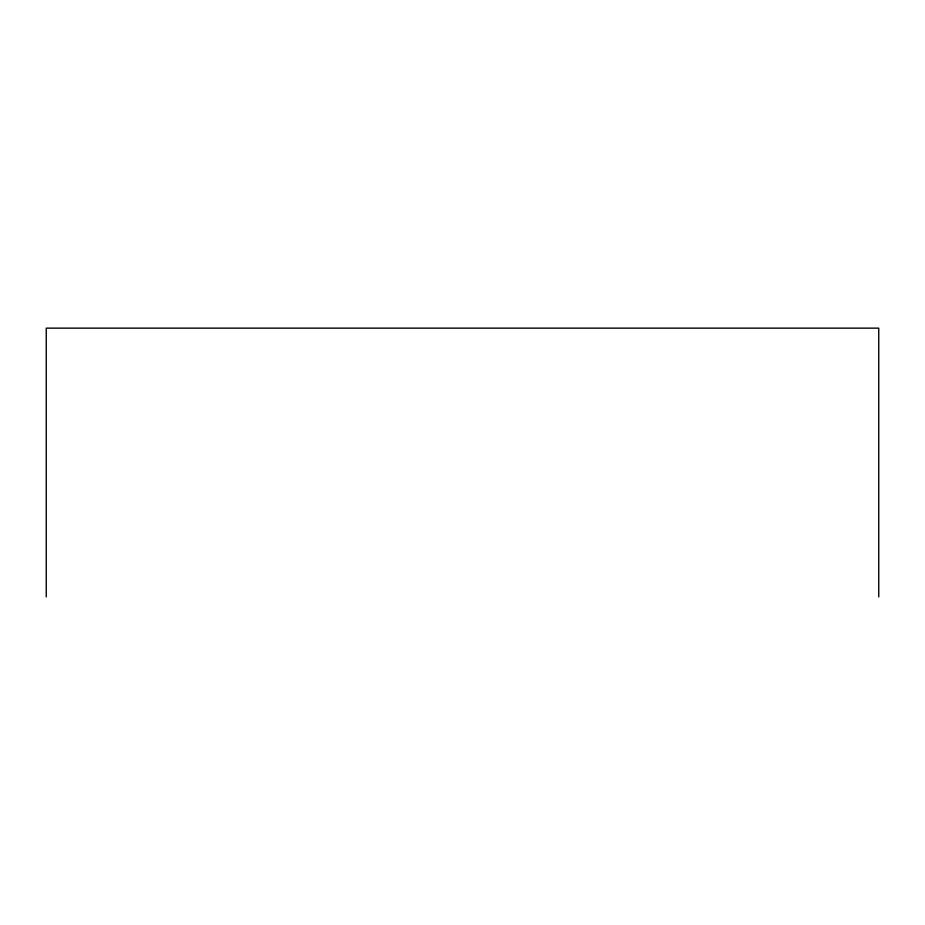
<?xml version="1.0" encoding="UTF-8"?>
<svg xmlns="http://www.w3.org/2000/svg" width="925" height="925" viewBox="0 0 925 925"><rect width="100%" height="100%" fill="white"/><g stroke="black" fill="none" stroke-linecap="round" stroke-linejoin="round"><path stroke-width="1.39" d="M878.75 596.856L878.75 328.144L46.25 328.144L46.25 596.856"/></g></svg>
